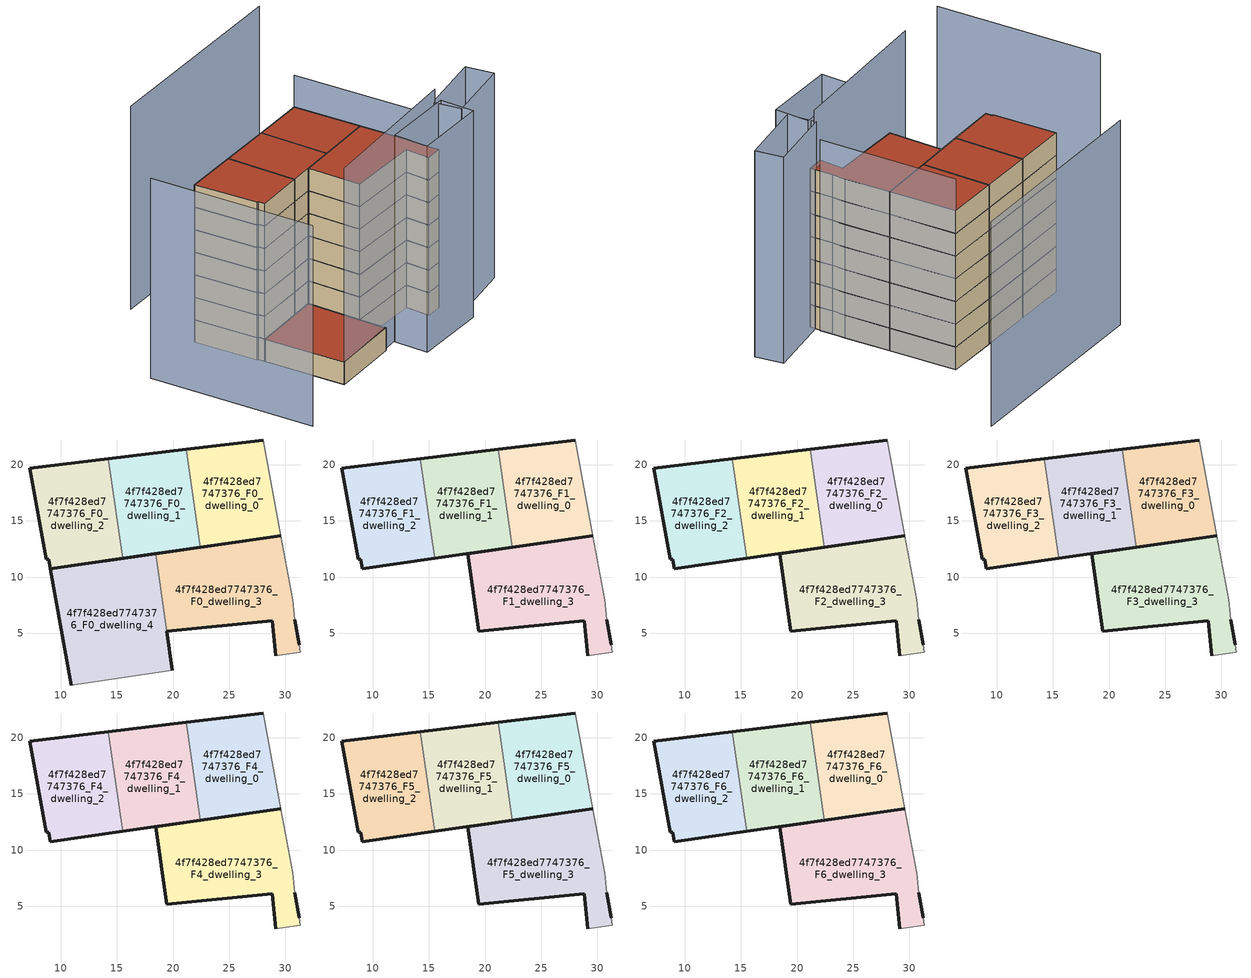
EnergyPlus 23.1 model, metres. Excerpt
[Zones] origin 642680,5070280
4f7f428ed7747376_F0_dwelling_0
 floor ground (EU_floor_Construction): 29.6,13.65 28.04,22.2 21.17,21.37 22.41,12.63 z0
 wall outside (EU_wall_Construction): 29.6,13.65 22.41,12.63 / 21.17,21.37 28.04,22.2 z0:3
 wall adiabatic (EU_wall_Construction): 28.04,22.2 29.6,13.65 z0:3
 wall to 4f7f428ed7747376_F0_dwelling_1 (EU_wall_Construction): 22.41,12.63 21.17,21.37 z0:3
4f7f428ed7747376_F0_dwelling_1
 floor ground (EU_floor_Construction): 22.41,12.63 21.17,21.37 14.24,20.54 15.5,11.65 z0
 wall outside (EU_wall_Construction): 22.41,12.63 15.5,11.65 / 14.24,20.54 21.17,21.37 z0:3
 wall to 4f7f428ed7747376_F0_dwelling_2 (EU_wall_Construction): 15.5,11.65 14.24,20.54 z0:3
4f7f428ed7747376_F0_dwelling_2
 floor ground (EU_floor_Construction): 15.5,11.65 14.24,20.54 7.22,19.7 8.72,11.59 8.92,11.59 9.07,10.74 z0
 wall outside (EU_wall_Construction): 15.5,11.65 9.07,10.74 8.92,11.59 8.72,11.59 7.22,19.7 14.24,20.54 z0:3
4f7f428ed7747376_F0_dwelling_3
 floor ground (EU_floor_Construction): 31.34,3.28 31.24,3.98 30.84,6.18 30.64,7.99 29.6,13.65 18.45,12.07 19.43,5.19 28.84,6.08 29.14,2.98 z0
 wall outside (EU_wall_Construction): 29.14,2.98 28.84,6.08 19.43,5.19 / 18.45,12.07 29.6,13.65 / 30.84,6.18 31.24,3.98 z0:3
 wall adiabatic (EU_wall_Construction): 29.6,13.65 30.64,7.99 30.84,6.18 / 31.24,3.98 31.34,3.28 29.14,2.98 z0:3
 wall to 4f7f428ed7747376_F0_dwelling_4 (EU_wall_Construction): 19.43,5.19 18.45,12.07 z0:3
4f7f428ed7747376_F0_dwelling_4
 floor ground (EU_floor_Construction): 19.43,5.19 18.45,12.07 9.07,10.74 10.92,0.39 19.93,1.68 z0
 wall outside (EU_wall_Construction): 19.43,5.19 19.93,1.68 / 10.92,0.39 9.07,10.74 18.45,12.07 z0:3
 wall adiabatic (EU_wall_Construction): 19.93,1.68 10.92,0.39 z0:3
 roof outside (EU_roof_Construction): 18.45,12.07 19.43,5.19 19.93,1.68 10.92,0.39 9.07,10.74 z3
4f7f428ed7747376_F1_dwelling_0
 floor to 4f7f428ed7747376_F0_dwelling_0 (EU_floor_Construction): 29.6,13.65 28.04,22.2 21.17,21.37 22.41,12.63 z3
 wall outside (EU_wall_Construction): 29.6,13.65 22.41,12.63 / 21.17,21.37 28.04,22.2 z3:6
 wall adiabatic (EU_wall_Construction): 28.04,22.2 29.6,13.65 z3:6
 wall to 4f7f428ed7747376_F1_dwelling_1 (EU_wall_Construction): 22.41,12.63 21.17,21.37 z3:6
4f7f428ed7747376_F1_dwelling_1
 floor to 4f7f428ed7747376_F0_dwelling_1 (EU_floor_Construction): 22.41,12.63 21.17,21.37 14.24,20.54 15.5,11.65 z3
 wall outside (EU_wall_Construction): 22.41,12.63 15.5,11.65 / 14.24,20.54 21.17,21.37 z3:6
 wall to 4f7f428ed7747376_F1_dwelling_2 (EU_wall_Construction): 15.5,11.65 14.24,20.54 z3:6
4f7f428ed7747376_F1_dwelling_2
 floor to 4f7f428ed7747376_F0_dwelling_2 (EU_floor_Construction): 15.5,11.65 14.24,20.54 7.22,19.7 8.72,11.59 8.92,11.59 9.07,10.74 z3
 wall outside (EU_wall_Construction): 15.5,11.65 9.07,10.74 8.92,11.59 8.72,11.59 7.22,19.7 14.24,20.54 z3:6
4f7f428ed7747376_F1_dwelling_3
 floor to 4f7f428ed7747376_F0_dwelling_3 (EU_floor_Construction): 31.34,3.28 31.24,3.98 30.84,6.18 30.64,7.99 29.6,13.65 18.45,12.07 19.43,5.19 28.84,6.08 29.14,2.98 z3
 wall outside (EU_wall_Construction): 29.14,2.98 28.84,6.08 19.43,5.19 18.45,12.07 29.6,13.65 / 30.84,6.18 31.24,3.98 z3:6
 wall adiabatic (EU_wall_Construction): 29.6,13.65 30.64,7.99 30.84,6.18 / 31.24,3.98 31.34,3.28 29.14,2.98 z3:6
4f7f428ed7747376_F2_dwelling_0
 floor to 4f7f428ed7747376_F1_dwelling_0 (EU_floor_Construction): 29.6,13.65 28.04,22.2 21.17,21.37 22.41,12.63 z6
 wall outside (EU_wall_Construction): 29.6,13.65 22.41,12.63 / 21.17,21.37 28.04,22.2 z6:9
 wall adiabatic (EU_wall_Construction): 28.04,22.2 29.6,13.65 z6:9
 wall to 4f7f428ed7747376_F2_dwelling_1 (EU_wall_Construction): 22.41,12.63 21.17,21.37 z6:9
4f7f428ed7747376_F2_dwelling_1
 floor to 4f7f428ed7747376_F1_dwelling_1 (EU_floor_Construction): 22.41,12.63 21.17,21.37 14.24,20.54 15.5,11.65 z6
 wall outside (EU_wall_Construction): 22.41,12.63 15.5,11.65 / 14.24,20.54 21.17,21.37 z6:9
 wall to 4f7f428ed7747376_F2_dwelling_2 (EU_wall_Construction): 15.5,11.65 14.24,20.54 z6:9
4f7f428ed7747376_F2_dwelling_2
 floor to 4f7f428ed7747376_F1_dwelling_2 (EU_floor_Construction): 15.5,11.65 14.24,20.54 7.22,19.7 8.72,11.59 8.92,11.59 9.07,10.74 z6
 wall outside (EU_wall_Construction): 15.5,11.65 9.07,10.74 8.92,11.59 8.72,11.59 7.22,19.7 14.24,20.54 z6:9
4f7f428ed7747376_F2_dwelling_3
 floor to 4f7f428ed7747376_F1_dwelling_3 (EU_floor_Construction): 31.34,3.28 31.24,3.98 30.84,6.18 30.64,7.99 29.6,13.65 18.45,12.07 19.43,5.19 28.84,6.08 29.14,2.98 z6
 wall outside (EU_wall_Construction): 29.14,2.98 28.84,6.08 19.43,5.19 18.45,12.07 29.6,13.65 / 30.84,6.18 31.24,3.98 z6:9
 wall adiabatic (EU_wall_Construction): 29.6,13.65 30.64,7.99 30.84,6.18 / 31.24,3.98 31.34,3.28 29.14,2.98 z6:9
4f7f428ed7747376_F3_dwelling_0
 floor to 4f7f428ed7747376_F2_dwelling_0 (EU_floor_Construction): 29.6,13.65 28.04,22.2 21.17,21.37 22.41,12.63 z9
 wall outside (EU_wall_Construction): 29.6,13.65 22.41,12.63 / 21.17,21.37 28.04,22.2 z9:12
 wall adiabatic (EU_wall_Construction): 28.04,22.2 29.6,13.65 z9:12
 wall to 4f7f428ed7747376_F3_dwelling_1 (EU_wall_Construction): 22.41,12.63 21.17,21.37 z9:12
4f7f428ed7747376_F3_dwelling_1
 floor to 4f7f428ed7747376_F2_dwelling_1 (EU_floor_Construction): 22.41,12.63 21.17,21.37 14.24,20.54 15.5,11.65 z9
 wall outside (EU_wall_Construction): 22.41,12.63 15.5,11.65 / 14.24,20.54 21.17,21.37 z9:12
 wall to 4f7f428ed7747376_F3_dwelling_2 (EU_wall_Construction): 15.5,11.65 14.24,20.54 z9:12
4f7f428ed7747376_F3_dwelling_2
 floor to 4f7f428ed7747376_F2_dwelling_2 (EU_floor_Construction): 15.5,11.65 14.24,20.54 7.22,19.7 8.72,11.59 8.92,11.59 9.07,10.74 z9
 wall outside (EU_wall_Construction): 15.5,11.65 9.07,10.74 8.92,11.59 8.72,11.59 7.22,19.7 14.24,20.54 z9:12
4f7f428ed7747376_F3_dwelling_3
 floor to 4f7f428ed7747376_F2_dwelling_3 (EU_floor_Construction): 31.34,3.28 31.24,3.98 30.84,6.18 30.64,7.99 29.6,13.65 18.45,12.07 19.43,5.19 28.84,6.08 29.14,2.98 z9
 wall outside (EU_wall_Construction): 29.14,2.98 28.84,6.08 19.43,5.19 18.45,12.07 29.6,13.65 / 30.84,6.18 31.24,3.98 z9:12
 wall adiabatic (EU_wall_Construction): 29.6,13.65 30.64,7.99 30.84,6.18 / 31.24,3.98 31.34,3.28 29.14,2.98 z9:12
4f7f428ed7747376_F4_dwelling_0
 floor to 4f7f428ed7747376_F3_dwelling_0 (EU_floor_Construction): 29.6,13.65 28.04,22.2 21.17,21.37 22.41,12.63 z12
 wall outside (EU_wall_Construction): 29.6,13.65 22.41,12.63 / 21.17,21.37 28.04,22.2 z12:15
 wall adiabatic (EU_wall_Construction): 28.04,22.2 29.6,13.65 z12:15
 wall to 4f7f428ed7747376_F4_dwelling_1 (EU_wall_Construction): 22.41,12.63 21.17,21.37 z12:15
4f7f428ed7747376_F4_dwelling_1
 floor to 4f7f428ed7747376_F3_dwelling_1 (EU_floor_Construction): 22.41,12.63 21.17,21.37 14.24,20.54 15.5,11.65 z12
 wall outside (EU_wall_Construction): 22.41,12.63 15.5,11.65 / 14.24,20.54 21.17,21.37 z12:15
 wall to 4f7f428ed7747376_F4_dwelling_2 (EU_wall_Construction): 15.5,11.65 14.24,20.54 z12:15
4f7f428ed7747376_F4_dwelling_2
 floor to 4f7f428ed7747376_F3_dwelling_2 (EU_floor_Construction): 15.5,11.65 14.24,20.54 7.22,19.7 8.72,11.59 8.92,11.59 9.07,10.74 z12
 wall outside (EU_wall_Construction): 15.5,11.65 9.07,10.74 8.92,11.59 8.72,11.59 7.22,19.7 14.24,20.54 z12:15
4f7f428ed7747376_F4_dwelling_3
 floor to 4f7f428ed7747376_F3_dwelling_3 (EU_floor_Construction): 31.34,3.28 31.24,3.98 30.84,6.18 30.64,7.99 29.6,13.65 18.45,12.07 19.43,5.19 28.84,6.08 29.14,2.98 z12
 wall outside (EU_wall_Construction): 29.14,2.98 28.84,6.08 19.43,5.19 18.45,12.07 29.6,13.65 / 30.84,6.18 31.24,3.98 z12:15
 wall adiabatic (EU_wall_Construction): 29.6,13.65 30.64,7.99 30.84,6.18 / 31.24,3.98 31.34,3.28 29.14,2.98 z12:15
4f7f428ed7747376_F5_dwelling_0
 floor to 4f7f428ed7747376_F4_dwelling_0 (EU_floor_Construction): 29.6,13.65 28.04,22.2 21.17,21.37 22.41,12.63 z15
 wall outside (EU_wall_Construction): 29.6,13.65 22.41,12.63 / 21.17,21.37 28.04,22.2 z15:18
 wall adiabatic (EU_wall_Construction): 28.04,22.2 29.6,13.65 z15:18
 wall to 4f7f428ed7747376_F5_dwelling_1 (EU_wall_Construction): 22.41,12.63 21.17,21.37 z15:18
4f7f428ed7747376_F5_dwelling_1
 floor to 4f7f428ed7747376_F4_dwelling_1 (EU_floor_Construction): 22.41,12.63 21.17,21.37 14.24,20.54 15.5,11.65 z15
 wall outside (EU_wall_Construction): 22.41,12.63 15.5,11.65 / 14.24,20.54 21.17,21.37 z15:18
 wall to 4f7f428ed7747376_F5_dwelling_2 (EU_wall_Construction): 15.5,11.65 14.24,20.54 z15:18
4f7f428ed7747376_F5_dwelling_2
 floor to 4f7f428ed7747376_F4_dwelling_2 (EU_floor_Construction): 15.5,11.65 14.24,20.54 7.22,19.7 8.72,11.59 8.92,11.59 9.07,10.74 z15
 wall outside (EU_wall_Construction): 15.5,11.65 9.07,10.74 8.92,11.59 8.72,11.59 7.22,19.7 14.24,20.54 z15:18
4f7f428ed7747376_F5_dwelling_3
 floor to 4f7f428ed7747376_F4_dwelling_3 (EU_floor_Construction): 31.34,3.28 31.24,3.98 30.84,6.18 30.64,7.99 29.6,13.65 18.45,12.07 19.43,5.19 28.84,6.08 29.14,2.98 z15
 wall outside (EU_wall_Construction): 29.14,2.98 28.84,6.08 19.43,5.19 18.45,12.07 29.6,13.65 / 30.84,6.18 31.24,3.98 z15:18
 wall adiabatic (EU_wall_Construction): 29.6,13.65 30.64,7.99 30.84,6.18 / 31.24,3.98 31.34,3.28 29.14,2.98 z15:18
4f7f428ed7747376_F6_dwelling_0
 floor to 4f7f428ed7747376_F5_dwelling_0 (EU_floor_Construction): 29.6,13.65 28.04,22.2 21.17,21.37 22.41,12.63 z18
 wall outside (EU_wall_Construction): 29.6,13.65 22.41,12.63 / 21.17,21.37 28.04,22.2 z18:21
 wall adiabatic (EU_wall_Construction): 28.04,22.2 29.6,13.65 z18:21
 wall to 4f7f428ed7747376_F6_dwelling_1 (EU_wall_Construction): 22.41,12.63 21.17,21.37 z18:21
 roof outside (EU_roof_Construction): 28.04,22.2 29.6,13.65 22.41,12.63 21.17,21.37 z21
4f7f428ed7747376_F6_dwelling_1
 floor to 4f7f428ed7747376_F5_dwelling_1 (EU_floor_Construction): 22.41,12.63 21.17,21.37 14.24,20.54 15.5,11.65 z18
 wall outside (EU_wall_Construction): 22.41,12.63 15.5,11.65 / 14.24,20.54 21.17,21.37 z18:21
 wall to 4f7f428ed7747376_F6_dwelling_2 (EU_wall_Construction): 15.5,11.65 14.24,20.54 z18:21
 roof outside (EU_roof_Construction): 21.17,21.37 22.41,12.63 15.5,11.65 14.24,20.54 z21
4f7f428ed7747376_F6_dwelling_2
 floor to 4f7f428ed7747376_F5_dwelling_2 (EU_floor_Construction): 15.5,11.65 14.24,20.54 7.22,19.7 8.72,11.59 8.92,11.59 9.07,10.74 z18
 wall outside (EU_wall_Construction): 15.5,11.65 9.07,10.74 8.92,11.59 8.72,11.59 7.22,19.7 14.24,20.54 z18:21
 roof outside (EU_roof_Construction): 14.24,20.54 15.5,11.65 9.07,10.74 8.92,11.59 8.72,11.59 7.22,19.7 z21
4f7f428ed7747376_F6_dwelling_3
 floor to 4f7f428ed7747376_F5_dwelling_3 (EU_floor_Construction): 31.34,3.28 31.24,3.98 30.84,6.18 30.64,7.99 29.6,13.65 18.45,12.07 19.43,5.19 28.84,6.08 29.14,2.98 z18
 wall outside (EU_wall_Construction): 29.14,2.98 28.84,6.08 19.43,5.19 18.45,12.07 29.6,13.65 / 30.84,6.18 31.24,3.98 z18:21
 wall adiabatic (EU_wall_Construction): 29.6,13.65 30.64,7.99 30.84,6.18 / 31.24,3.98 31.34,3.28 29.14,2.98 z18:21
 roof outside (EU_roof_Construction): 29.6,13.65 30.64,7.99 30.84,6.18 31.24,3.98 31.34,3.28 29.14,2.98 28.84,6.08 19.43,5.19 18.45,12.07 z21
shading: 10.92,0.39 31.28,3.88 z0:28.8; 32.14,-1.12 22.63,-2.22 / 22.63,-2.22 22.12,2.22 / 22.12,2.22 31.62,3.32 / 31.62,3.32 32.14,-1.12 z0:27.4; 30.94,3.9 39.53,6.23 / 39.53,6.23 40.48,2.73 / 40.48,2.73 31.89,0.4 / 31.89,0.4 30.94,3.9 z0:27.2; -2.21,18.32 1.41,-2.81 z0:26.6; 31.23,4.72 28.04,22.2 z0:25.2; 35.14,33.36 8.27,30.08 z0:27
[Building]
EU S2 Campaign: North Axis=0; Terrain=City; Solar Distribution=FullExterior
[Site:Location]
Lyon-Bron: Latitude=45.75; Longitude=5; Time Zone=1; Elevation=198
[SizingPeriod:WeatherFileDays]
AnnualSizingPeriod: Begin Month=1; Begin Day of Month=1; End Month=12; End Day of Month=31; Day of Week for Start Day=Monday; Use Weather File Daylight Saving Period=No; Use Weather File Rain and Snow Indicators=No
[MATERIAL]
EU_InternalMass_Material: Roughness=MediumRough; Thickness=0.1; Conductivity=1; Density=1800; Specific Heat=900; Thermal Absorptance=0.9; Solar Absorptance=0.7; Visible Absorptance=0.7
[MATERIAL:NOMASS] Roughness=MediumRough; Thermal Absorptance=0.9; Solar Absorptance=0.7; Visible Absorptance=0.7
Name | Thermal Resistance
EU_wall_NoMass | 0.776494
EU_roof_NoMass | 0.486893
EU_floor_NoMass | 0.421597
[CONSTRUCTION]
EU_wall_Construction: EU_wall_NoMass
EU_roof_Construction: EU_roof_NoMass
EU_floor_Construction: EU_floor_NoMass
EU_InternalMass_Construction: EU_InternalMass_Material
[ZONE] Type=1; Multiplier=1; Ceiling Height=autocalculate; Floor Area=autocalculate; Part of Total Floor Area=Yes
Name | Volume
4f7f428ed7747376_F0_dwelling_0; 4f7f428ed7747376_F1_dwelling_0; 4f7f428ed7747376_F2_dwelling_0; 4f7f428ed7747376_F3_dwelling_0; 4f7f428ed7747376_F4_dwelling_0; 4f7f428ed7747376_F5_dwelling_0; 4f7f428ed7747376_F6_dwelling_0 | 186.213
4f7f428ed7747376_F0_dwelling_1; 4f7f428ed7747376_F1_dwelling_1; 4f7f428ed7747376_F2_dwelling_1; 4f7f428ed7747376_F3_dwelling_1; 4f7f428ed7747376_F4_dwelling_1; 4f7f428ed7747376_F5_dwelling_1; 4f7f428ed7747376_F6_dwelling_1 | 186.248
4f7f428ed7747376_F0_dwelling_2; 4f7f428ed7747376_F1_dwelling_2; 4f7f428ed7747376_F2_dwelling_2; 4f7f428ed7747376_F3_dwelling_2; 4f7f428ed7747376_F4_dwelling_2; 4f7f428ed7747376_F5_dwelling_2; 4f7f428ed7747376_F6_dwelling_2 | 186.227
4f7f428ed7747376_F0_dwelling_3; 4f7f428ed7747376_F1_dwelling_3; 4f7f428ed7747376_F2_dwelling_3; 4f7f428ed7747376_F3_dwelling_3; 4f7f428ed7747376_F4_dwelling_3; 4f7f428ed7747376_F5_dwelling_3; 4f7f428ed7747376_F6_dwelling_3 | 266.154
4f7f428ed7747376_F0_dwelling_4 | 292.518
[INTERNALMASS] Construction=EU_InternalMass_Construction
Name | Zone or ZoneList | Surface Area
4f7f428ed7747376_F0_dwelling_0_EU_InternalMass | 4f7f428ed7747376_F0_dwelling_0 | 62.0709
4f7f428ed7747376_F0_dwelling_1_EU_InternalMass | 4f7f428ed7747376_F0_dwelling_1 | 62.083
4f7f428ed7747376_F0_dwelling_2_EU_InternalMass | 4f7f428ed7747376_F0_dwelling_2 | 62.0758
4f7f428ed7747376_F0_dwelling_3_EU_InternalMass | 4f7f428ed7747376_F0_dwelling_3 | 88.7177
4f7f428ed7747376_F0_dwelling_4_EU_InternalMass | 4f7f428ed7747376_F0_dwelling_4 | 97.5056
4f7f428ed7747376_F1_dwelling_0_EU_InternalMass | 4f7f428ed7747376_F1_dwelling_0 | 97.514
4f7f428ed7747376_F1_dwelling_1_EU_InternalMass | 4f7f428ed7747376_F1_dwelling_1 | 88.7201
4f7f428ed7747376_F1_dwelling_2_EU_InternalMass | 4f7f428ed7747376_F1_dwelling_2 | 88.7177
4f7f428ed7747376_F1_dwelling_3_EU_InternalMass | 4f7f428ed7747376_F1_dwelling_3 | 97.5056
4f7f428ed7747376_F2_dwelling_0_EU_InternalMass | 4f7f428ed7747376_F2_dwelling_0 | 97.514
4f7f428ed7747376_F2_dwelling_1_EU_InternalMass | 4f7f428ed7747376_F2_dwelling_1 | 88.7201
4f7f428ed7747376_F2_dwelling_2_EU_InternalMass | 4f7f428ed7747376_F2_dwelling_2 | 88.7177
4f7f428ed7747376_F2_dwelling_3_EU_InternalMass | 4f7f428ed7747376_F2_dwelling_3 | 97.5056
4f7f428ed7747376_F3_dwelling_0_EU_InternalMass | 4f7f428ed7747376_F3_dwelling_0 | 97.514
4f7f428ed7747376_F3_dwelling_1_EU_InternalMass | 4f7f428ed7747376_F3_dwelling_1 | 88.7201
4f7f428ed7747376_F3_dwelling_2_EU_InternalMass | 4f7f428ed7747376_F3_dwelling_2 | 88.7177
4f7f428ed7747376_F3_dwelling_3_EU_InternalMass | 4f7f428ed7747376_F3_dwelling_3 | 97.5056
4f7f428ed7747376_F4_dwelling_0_EU_InternalMass | 4f7f428ed7747376_F4_dwelling_0 | 97.514
4f7f428ed7747376_F4_dwelling_1_EU_InternalMass | 4f7f428ed7747376_F4_dwelling_1 | 88.7201
4f7f428ed7747376_F4_dwelling_2_EU_InternalMass | 4f7f428ed7747376_F4_dwelling_2 | 88.7177
4f7f428ed7747376_F4_dwelling_3_EU_InternalMass | 4f7f428ed7747376_F4_dwelling_3 | 97.5056
4f7f428ed7747376_F5_dwelling_0_EU_InternalMass | 4f7f428ed7747376_F5_dwelling_0 | 97.514
4f7f428ed7747376_F5_dwelling_1_EU_InternalMass | 4f7f428ed7747376_F5_dwelling_1 | 88.7201
4f7f428ed7747376_F5_dwelling_2_EU_InternalMass | 4f7f428ed7747376_F5_dwelling_2 | 88.7177
4f7f428ed7747376_F5_dwelling_3_EU_InternalMass | 4f7f428ed7747376_F5_dwelling_3 | 97.5056
4f7f428ed7747376_F6_dwelling_0_EU_InternalMass | 4f7f428ed7747376_F6_dwelling_0 | 97.514
4f7f428ed7747376_F6_dwelling_1_EU_InternalMass | 4f7f428ed7747376_F6_dwelling_1 | 88.7201
4f7f428ed7747376_F6_dwelling_2_EU_InternalMass | 4f7f428ed7747376_F6_dwelling_2 | 88.7177
4f7f428ed7747376_F6_dwelling_3_EU_InternalMass | 4f7f428ed7747376_F6_dwelling_3 | 97.5056
[OTHEREQUIPMENT] Fuel Type=Electricity; Design Level Calculation Method=Watts/Area; Power per Zone Floor Area=1; Fraction Latent=0; Fraction Radiant=0; Fraction Lost=0; Carbon Dioxide Generation Rate=0; EndUse Subcategory=EU_Step8_InternalGains
Name | Zone or ZoneList or Space or SpaceList | Schedule
EU_Step8_InternalGain_4f7f428ed7747376_F0_dwelling_0_f000 | 4f7f428ed7747376_F0_dwelling_0 | EU_Step8_GainSchedule_4f7f428ed7747376_F0_dwelling_0_f000
EU_Step8_InternalGain_4f7f428ed7747376_F0_dwelling_1_f000 | 4f7f428ed7747376_F0_dwelling_1 | EU_Step8_GainSchedule_4f7f428ed7747376_F0_dwelling_1_f000
EU_Step8_InternalGain_4f7f428ed7747376_F0_dwelling_2_f000 | 4f7f428ed7747376_F0_dwelling_2 | EU_Step8_GainSchedule_4f7f428ed7747376_F0_dwelling_2_f000
EU_Step8_InternalGain_4f7f428ed7747376_F0_dwelling_3_f000 | 4f7f428ed7747376_F0_dwelling_3 | EU_Step8_GainSchedule_4f7f428ed7747376_F0_dwelling_3_f000
EU_Step8_InternalGain_4f7f428ed7747376_F0_dwelling_4_f000 | 4f7f428ed7747376_F0_dwelling_4 | EU_Step8_GainSchedule_4f7f428ed7747376_F0_dwelling_4_f000
EU_Step8_InternalGain_4f7f428ed7747376_F1_dwelling_0_f000 | 4f7f428ed7747376_F1_dwelling_0 | EU_Step8_GainSchedule_4f7f428ed7747376_F1_dwelling_0_f000
EU_Step8_InternalGain_4f7f428ed7747376_F1_dwelling_1_f000 | 4f7f428ed7747376_F1_dwelling_1 | EU_Step8_GainSchedule_4f7f428ed7747376_F1_dwelling_1_f000
EU_Step8_InternalGain_4f7f428ed7747376_F1_dwelling_2_f000 | 4f7f428ed7747376_F1_dwelling_2 | EU_Step8_GainSchedule_4f7f428ed7747376_F1_dwelling_2_f000
EU_Step8_InternalGain_4f7f428ed7747376_F1_dwelling_3_f000 | 4f7f428ed7747376_F1_dwelling_3 | EU_Step8_GainSchedule_4f7f428ed7747376_F1_dwelling_3_f000
EU_Step8_InternalGain_4f7f428ed7747376_F2_dwelling_0_f000 | 4f7f428ed7747376_F2_dwelling_0 | EU_Step8_GainSchedule_4f7f428ed7747376_F2_dwelling_0_f000
EU_Step8_InternalGain_4f7f428ed7747376_F2_dwelling_1_f000 | 4f7f428ed7747376_F2_dwelling_1 | EU_Step8_GainSchedule_4f7f428ed7747376_F2_dwelling_1_f000
EU_Step8_InternalGain_4f7f428ed7747376_F2_dwelling_2_f000 | 4f7f428ed7747376_F2_dwelling_2 | EU_Step8_GainSchedule_4f7f428ed7747376_F2_dwelling_2_f000
EU_Step8_InternalGain_4f7f428ed7747376_F2_dwelling_3_f000 | 4f7f428ed7747376_F2_dwelling_3 | EU_Step8_GainSchedule_4f7f428ed7747376_F2_dwelling_3_f000
EU_Step8_InternalGain_4f7f428ed7747376_F3_dwelling_0_f000 | 4f7f428ed7747376_F3_dwelling_0 | EU_Step8_GainSchedule_4f7f428ed7747376_F3_dwelling_0_f000
EU_Step8_InternalGain_4f7f428ed7747376_F3_dwelling_1_f000 | 4f7f428ed7747376_F3_dwelling_1 | EU_Step8_GainSchedule_4f7f428ed7747376_F3_dwelling_1_f000
EU_Step8_InternalGain_4f7f428ed7747376_F3_dwelling_2_f000 | 4f7f428ed7747376_F3_dwelling_2 | EU_Step8_GainSchedule_4f7f428ed7747376_F3_dwelling_2_f000
EU_Step8_InternalGain_4f7f428ed7747376_F3_dwelling_3_f000 | 4f7f428ed7747376_F3_dwelling_3 | EU_Step8_GainSchedule_4f7f428ed7747376_F3_dwelling_3_f000
EU_Step8_InternalGain_4f7f428ed7747376_F4_dwelling_0_f000 | 4f7f428ed7747376_F4_dwelling_0 | EU_Step8_GainSchedule_4f7f428ed7747376_F4_dwelling_0_f000
EU_Step8_InternalGain_4f7f428ed7747376_F4_dwelling_1_f000 | 4f7f428ed7747376_F4_dwelling_1 | EU_Step8_GainSchedule_4f7f428ed7747376_F4_dwelling_1_f000
EU_Step8_InternalGain_4f7f428ed7747376_F4_dwelling_2_f000 | 4f7f428ed7747376_F4_dwelling_2 | EU_Step8_GainSchedule_4f7f428ed7747376_F4_dwelling_2_f000
EU_Step8_InternalGain_4f7f428ed7747376_F4_dwelling_3_f000 | 4f7f428ed7747376_F4_dwelling_3 | EU_Step8_GainSchedule_4f7f428ed7747376_F4_dwelling_3_f000
EU_Step8_InternalGain_4f7f428ed7747376_F5_dwelling_0_f000 | 4f7f428ed7747376_F5_dwelling_0 | EU_Step8_GainSchedule_4f7f428ed7747376_F5_dwelling_0_f000
EU_Step8_InternalGain_4f7f428ed7747376_F5_dwelling_1_f000 | 4f7f428ed7747376_F5_dwelling_1 | EU_Step8_GainSchedule_4f7f428ed7747376_F5_dwelling_1_f000
EU_Step8_InternalGain_4f7f428ed7747376_F5_dwelling_2_f000 | 4f7f428ed7747376_F5_dwelling_2 | EU_Step8_GainSchedule_4f7f428ed7747376_F5_dwelling_2_f000
EU_Step8_InternalGain_4f7f428ed7747376_F5_dwelling_3_f000 | 4f7f428ed7747376_F5_dwelling_3 | EU_Step8_GainSchedule_4f7f428ed7747376_F5_dwelling_3_f000
EU_Step8_InternalGain_4f7f428ed7747376_F6_dwelling_0_f000 | 4f7f428ed7747376_F6_dwelling_0 | EU_Step8_GainSchedule_4f7f428ed7747376_F6_dwelling_0_f000
EU_Step8_InternalGain_4f7f428ed7747376_F6_dwelling_1_f000 | 4f7f428ed7747376_F6_dwelling_1 | EU_Step8_GainSchedule_4f7f428ed7747376_F6_dwelling_1_f000
EU_Step8_InternalGain_4f7f428ed7747376_F6_dwelling_2_f000 | 4f7f428ed7747376_F6_dwelling_2 | EU_Step8_GainSchedule_4f7f428ed7747376_F6_dwelling_2_f000
EU_Step8_InternalGain_4f7f428ed7747376_F6_dwelling_3_f000 | 4f7f428ed7747376_F6_dwelling_3 | EU_Step8_GainSchedule_4f7f428ed7747376_F6_dwelling_3_f000
[ZONEVENTILATION:DESIGNFLOWRATE] Schedule=EU_AlwaysOn; Design Flow Rate Calculation Method=AirChanges/Hour; Air Changes per Hour=0.693814; Ventilation Type=Natural; Fan Pressure Rise=0; Fan Total Efficiency=1; Constant Term Coefficient=1; Temperature Term Coefficient=0; Velocity Term Coefficient=0; Velocity Squared Term Coefficient=0; Minimum Indoor Temperature=-100; Maximum Indoor Temperature=100; Delta Temperature=-100; Minimum Outdoor Temperature=-100; Maximum Outdoor Temperature=100; Maximum Wind Speed=40
Name | Zone or ZoneList or Space or SpaceList
EU_ConstantAir_4f7f428ed7747376_F0_dwelling_0 | 4f7f428ed7747376_F0_dwelling_0
EU_ConstantAir_4f7f428ed7747376_F0_dwelling_1 | 4f7f428ed7747376_F0_dwelling_1
EU_ConstantAir_4f7f428ed7747376_F0_dwelling_2 | 4f7f428ed7747376_F0_dwelling_2
EU_ConstantAir_4f7f428ed7747376_F0_dwelling_3 | 4f7f428ed7747376_F0_dwelling_3
EU_ConstantAir_4f7f428ed7747376_F0_dwelling_4 | 4f7f428ed7747376_F0_dwelling_4
EU_ConstantAir_4f7f428ed7747376_F1_dwelling_0 | 4f7f428ed7747376_F1_dwelling_0
EU_ConstantAir_4f7f428ed7747376_F1_dwelling_1 | 4f7f428ed7747376_F1_dwelling_1
EU_ConstantAir_4f7f428ed7747376_F1_dwelling_2 | 4f7f428ed7747376_F1_dwelling_2
EU_ConstantAir_4f7f428ed7747376_F1_dwelling_3 | 4f7f428ed7747376_F1_dwelling_3
EU_ConstantAir_4f7f428ed7747376_F2_dwelling_0 | 4f7f428ed7747376_F2_dwelling_0
EU_ConstantAir_4f7f428ed7747376_F2_dwelling_1 | 4f7f428ed7747376_F2_dwelling_1
EU_ConstantAir_4f7f428ed7747376_F2_dwelling_2 | 4f7f428ed7747376_F2_dwelling_2
EU_ConstantAir_4f7f428ed7747376_F2_dwelling_3 | 4f7f428ed7747376_F2_dwelling_3
EU_ConstantAir_4f7f428ed7747376_F3_dwelling_0 | 4f7f428ed7747376_F3_dwelling_0
EU_ConstantAir_4f7f428ed7747376_F3_dwelling_1 | 4f7f428ed7747376_F3_dwelling_1
EU_ConstantAir_4f7f428ed7747376_F3_dwelling_2 | 4f7f428ed7747376_F3_dwelling_2
EU_ConstantAir_4f7f428ed7747376_F3_dwelling_3 | 4f7f428ed7747376_F3_dwelling_3
EU_ConstantAir_4f7f428ed7747376_F4_dwelling_0 | 4f7f428ed7747376_F4_dwelling_0
EU_ConstantAir_4f7f428ed7747376_F4_dwelling_1 | 4f7f428ed7747376_F4_dwelling_1
EU_ConstantAir_4f7f428ed7747376_F4_dwelling_2 | 4f7f428ed7747376_F4_dwelling_2
EU_ConstantAir_4f7f428ed7747376_F4_dwelling_3 | 4f7f428ed7747376_F4_dwelling_3
EU_ConstantAir_4f7f428ed7747376_F5_dwelling_0 | 4f7f428ed7747376_F5_dwelling_0
EU_ConstantAir_4f7f428ed7747376_F5_dwelling_1 | 4f7f428ed7747376_F5_dwelling_1
EU_ConstantAir_4f7f428ed7747376_F5_dwelling_2 | 4f7f428ed7747376_F5_dwelling_2
EU_ConstantAir_4f7f428ed7747376_F5_dwelling_3 | 4f7f428ed7747376_F5_dwelling_3
EU_ConstantAir_4f7f428ed7747376_F6_dwelling_0 | 4f7f428ed7747376_F6_dwelling_0
EU_ConstantAir_4f7f428ed7747376_F6_dwelling_1 | 4f7f428ed7747376_F6_dwelling_1
EU_ConstantAir_4f7f428ed7747376_F6_dwelling_2 | 4f7f428ed7747376_F6_dwelling_2
EU_ConstantAir_4f7f428ed7747376_F6_dwelling_3 | 4f7f428ed7747376_F6_dwelling_3
[HVACTEMPLATE:THERMOSTAT] Constant Heating Setpoint=20; Constant Cooling Setpoint=50
EU_HeatOnly_4f7f428ed7747376_F0_dwelling_0; EU_HeatOnly_4f7f428ed7747376_F0_dwelling_1; EU_HeatOnly_4f7f428ed7747376_F0_dwelling_2; EU_HeatOnly_4f7f428ed7747376_F0_dwelling_3; EU_HeatOnly_4f7f428ed7747376_F0_dwelling_4; EU_HeatOnly_4f7f428ed7747376_F1_dwelling_0; EU_HeatOnly_4f7f428ed7747376_F1_dwelling_1; EU_HeatOnly_4f7f428ed7747376_F1_dwelling_2; EU_HeatOnly_4f7f428ed7747376_F1_dwelling_3; EU_HeatOnly_4f7f428ed7747376_F2_dwelling_0; EU_HeatOnly_4f7f428ed7747376_F2_dwelling_1; EU_HeatOnly_4f7f428ed7747376_F2_dwelling_2; EU_HeatOnly_4f7f428ed7747376_F2_dwelling_3; EU_HeatOnly_4f7f428ed7747376_F3_dwelling_0; EU_HeatOnly_4f7f428ed7747376_F3_dwelling_1; EU_HeatOnly_4f7f428ed7747376_F3_dwelling_2; EU_HeatOnly_4f7f428ed7747376_F3_dwelling_3; EU_HeatOnly_4f7f428ed7747376_F4_dwelling_0; EU_HeatOnly_4f7f428ed7747376_F4_dwelling_1; EU_HeatOnly_4f7f428ed7747376_F4_dwelling_2; EU_HeatOnly_4f7f428ed7747376_F4_dwelling_3; EU_HeatOnly_4f7f428ed7747376_F5_dwelling_0; EU_HeatOnly_4f7f428ed7747376_F5_dwelling_1; EU_HeatOnly_4f7f428ed7747376_F5_dwelling_2; EU_HeatOnly_4f7f428ed7747376_F5_dwelling_3; EU_HeatOnly_4f7f428ed7747376_F6_dwelling_0; EU_HeatOnly_4f7f428ed7747376_F6_dwelling_1; EU_HeatOnly_4f7f428ed7747376_F6_dwelling_2; EU_HeatOnly_4f7f428ed7747376_F6_dwelling_3
[HVACTEMPLATE:ZONE:IDEALLOADSAIRSYSTEM] System Availability Schedule=EU_AlwaysOn; Maximum Heating Supply Air Temperature=50; Minimum Cooling Supply Air Temperature=13; Maximum Heating Supply Air Humidity Ratio=0.0156; Minimum Cooling Supply Air Humidity Ratio=0.0077; Heating Limit=NoLimit; Cooling Limit=NoLimit; Heating Availability Schedule=EU_AlwaysOn; Cooling Availability Schedule=EU_CoolingOff; Dehumidification Control Type=ConstantSensibleHeatRatio; Cooling Sensible Heat Ratio=0.7; Dehumidification Setpoint=60; Humidification Control Type=None; Humidification Setpoint=30; Outdoor Air Method=None; Outdoor Air Flow Rate per Person=0.00944; Outdoor Air Flow Rate per Zone Floor Area=0; Outdoor Air Flow Rate per Zone=0; Demand Controlled Ventilation Type=None; Outdoor Air Economizer Type=NoEconomizer; Heat Recovery Type=None; Sensible Heat Recovery Effectiveness=0.7; Latent Heat Recovery Effectiveness=0.65
Name | Template Thermostat
4f7f428ed7747376_F0_dwelling_0 | EU_HeatOnly_4f7f428ed7747376_F0_dwelling_0
4f7f428ed7747376_F0_dwelling_1 | EU_HeatOnly_4f7f428ed7747376_F0_dwelling_1
4f7f428ed7747376_F0_dwelling_2 | EU_HeatOnly_4f7f428ed7747376_F0_dwelling_2
4f7f428ed7747376_F0_dwelling_3 | EU_HeatOnly_4f7f428ed7747376_F0_dwelling_3
4f7f428ed7747376_F0_dwelling_4 | EU_HeatOnly_4f7f428ed7747376_F0_dwelling_4
4f7f428ed7747376_F1_dwelling_0 | EU_HeatOnly_4f7f428ed7747376_F1_dwelling_0
4f7f428ed7747376_F1_dwelling_1 | EU_HeatOnly_4f7f428ed7747376_F1_dwelling_1
4f7f428ed7747376_F1_dwelling_2 | EU_HeatOnly_4f7f428ed7747376_F1_dwelling_2
4f7f428ed7747376_F1_dwelling_3 | EU_HeatOnly_4f7f428ed7747376_F1_dwelling_3
4f7f428ed7747376_F2_dwelling_0 | EU_HeatOnly_4f7f428ed7747376_F2_dwelling_0
4f7f428ed7747376_F2_dwelling_1 | EU_HeatOnly_4f7f428ed7747376_F2_dwelling_1
4f7f428ed7747376_F2_dwelling_2 | EU_HeatOnly_4f7f428ed7747376_F2_dwelling_2
4f7f428ed7747376_F2_dwelling_3 | EU_HeatOnly_4f7f428ed7747376_F2_dwelling_3
4f7f428ed7747376_F3_dwelling_0 | EU_HeatOnly_4f7f428ed7747376_F3_dwelling_0
4f7f428ed7747376_F3_dwelling_1 | EU_HeatOnly_4f7f428ed7747376_F3_dwelling_1
4f7f428ed7747376_F3_dwelling_2 | EU_HeatOnly_4f7f428ed7747376_F3_dwelling_2
4f7f428ed7747376_F3_dwelling_3 | EU_HeatOnly_4f7f428ed7747376_F3_dwelling_3
4f7f428ed7747376_F4_dwelling_0 | EU_HeatOnly_4f7f428ed7747376_F4_dwelling_0
4f7f428ed7747376_F4_dwelling_1 | EU_HeatOnly_4f7f428ed7747376_F4_dwelling_1
4f7f428ed7747376_F4_dwelling_2 | EU_HeatOnly_4f7f428ed7747376_F4_dwelling_2
4f7f428ed7747376_F4_dwelling_3 | EU_HeatOnly_4f7f428ed7747376_F4_dwelling_3
4f7f428ed7747376_F5_dwelling_0 | EU_HeatOnly_4f7f428ed7747376_F5_dwelling_0
4f7f428ed7747376_F5_dwelling_1 | EU_HeatOnly_4f7f428ed7747376_F5_dwelling_1
4f7f428ed7747376_F5_dwelling_2 | EU_HeatOnly_4f7f428ed7747376_F5_dwelling_2
4f7f428ed7747376_F5_dwelling_3 | EU_HeatOnly_4f7f428ed7747376_F5_dwelling_3
4f7f428ed7747376_F6_dwelling_0 | EU_HeatOnly_4f7f428ed7747376_F6_dwelling_0
4f7f428ed7747376_F6_dwelling_1 | EU_HeatOnly_4f7f428ed7747376_F6_dwelling_1
4f7f428ed7747376_F6_dwelling_2 | EU_HeatOnly_4f7f428ed7747376_F6_dwelling_2
4f7f428ed7747376_F6_dwelling_3 | EU_HeatOnly_4f7f428ed7747376_F6_dwelling_3
[SIZING:ZONE] Zone Cooling Design Supply Air Temperature Input Method=SupplyAirTemperature; Zone Cooling Design Supply Air Temperature=13; Zone Heating Design Supply Air Temperature Input Method=SupplyAirTemperature; Zone Heating Design Supply Air Temperature=50; Zone Cooling Design Supply Air Humidity Ratio=0.008; Zone Heating Design Supply Air Humidity Ratio=0.008; Cooling Design Air Flow Method=DesignDay; Cooling Design Air Flow Rate=0; Cooling Minimum Air Flow per Zone Floor Area=0.000762; Cooling Minimum Air Flow=0; Cooling Minimum Air Flow Fraction=0.2; Heating Design Air Flow Method=DesignDay; Heating Design Air Flow Rate=0; Heating Maximum Air Flow per Zone Floor Area=0.002032; Heating Maximum Air Flow=0.141576; Heating Maximum Air Flow Fraction=0.3; Account for Dedicated Outdoor Air System=No; Dedicated Outdoor Air System Control Strategy=NeutralSupplyAir; Dedicated Outdoor Air Low Setpoint Temperature for Design=autosize; Dedicated Outdoor Air High Setpoint Temperature for Design=autosize; Zone Load Sizing Method=Sensible Load Only No Latent Load; Zone Latent Cooling Design Supply Air Humidity Ratio Input Method=HumidityRatioDifference; Zone Cooling Design Supply Air Humidity Ratio Difference=0.005; Zone Latent Heating Design Supply Air Humidity Ratio Input Method=HumidityRatioDifference; Zone Humidification Design Supply Air Humidity Ratio Difference=0.005
4f7f428ed7747376_F0_dwelling_0; 4f7f428ed7747376_F0_dwelling_1; 4f7f428ed7747376_F0_dwelling_2; 4f7f428ed7747376_F0_dwelling_3; 4f7f428ed7747376_F0_dwelling_4; 4f7f428ed7747376_F1_dwelling_0; 4f7f428ed7747376_F1_dwelling_1; 4f7f428ed7747376_F1_dwelling_2; 4f7f428ed7747376_F1_dwelling_3; 4f7f428ed7747376_F2_dwelling_0; 4f7f428ed7747376_F2_dwelling_1; 4f7f428ed7747376_F2_dwelling_2; 4f7f428ed7747376_F2_dwelling_3; 4f7f428ed7747376_F3_dwelling_0; 4f7f428ed7747376_F3_dwelling_1; 4f7f428ed7747376_F3_dwelling_2; 4f7f428ed7747376_F3_dwelling_3; 4f7f428ed7747376_F4_dwelling_0; 4f7f428ed7747376_F4_dwelling_1; 4f7f428ed7747376_F4_dwelling_2; 4f7f428ed7747376_F4_dwelling_3; 4f7f428ed7747376_F5_dwelling_0; 4f7f428ed7747376_F5_dwelling_1; 4f7f428ed7747376_F5_dwelling_2; 4f7f428ed7747376_F5_dwelling_3; 4f7f428ed7747376_F6_dwelling_0; 4f7f428ed7747376_F6_dwelling_1; 4f7f428ed7747376_F6_dwelling_2; 4f7f428ed7747376_F6_dwelling_3
[SCHEDULE:CONSTANT]
Name | Hourly Value
EU_AlwaysOn | 1
EU_CoolingOff | 0
[SCHEDULE:FILE] Column Number=1; Rows to Skip at Top=0; Number of Hours of Data=8760; Column Separator=Comma; Interpolate to Timestep=No; Minutes per Item=60; Adjust Schedule for Daylight Savings=Yes
Name | File
EU_Step8_GainSchedule_4f7f428ed7747376_F0_dwelling_0_f000 | ../../schedules/4f7f428ed7747376/4f7f428ed7747376_F0_dwelling_0_f000_gain.csv
EU_Step8_GainSchedule_4f7f428ed7747376_F0_dwelling_1_f000 | ../../schedules/4f7f428ed7747376/4f7f428ed7747376_F0_dwelling_1_f000_gain.csv
EU_Step8_GainSchedule_4f7f428ed7747376_F0_dwelling_2_f000 | ../../schedules/4f7f428ed7747376/4f7f428ed7747376_F0_dwelling_2_f000_gain.csv
EU_Step8_GainSchedule_4f7f428ed7747376_F0_dwelling_3_f000 | ../../schedules/4f7f428ed7747376/4f7f428ed7747376_F0_dwelling_3_f000_gain.csv
EU_Step8_GainSchedule_4f7f428ed7747376_F0_dwelling_4_f000 | ../../schedules/4f7f428ed7747376/4f7f428ed7747376_F0_dwelling_4_f000_gain.csv
EU_Step8_GainSchedule_4f7f428ed7747376_F1_dwelling_0_f000 | ../../schedules/4f7f428ed7747376/4f7f428ed7747376_F1_dwelling_0_f000_gain.csv
EU_Step8_GainSchedule_4f7f428ed7747376_F1_dwelling_1_f000 | ../../schedules/4f7f428ed7747376/4f7f428ed7747376_F1_dwelling_1_f000_gain.csv
EU_Step8_GainSchedule_4f7f428ed7747376_F1_dwelling_2_f000 | ../../schedules/4f7f428ed7747376/4f7f428ed7747376_F1_dwelling_2_f000_gain.csv
EU_Step8_GainSchedule_4f7f428ed7747376_F1_dwelling_3_f000 | ../../schedules/4f7f428ed7747376/4f7f428ed7747376_F1_dwelling_3_f000_gain.csv
EU_Step8_GainSchedule_4f7f428ed7747376_F2_dwelling_0_f000 | ../../schedules/4f7f428ed7747376/4f7f428ed7747376_F2_dwelling_0_f000_gain.csv
EU_Step8_GainSchedule_4f7f428ed7747376_F2_dwelling_1_f000 | ../../schedules/4f7f428ed7747376/4f7f428ed7747376_F2_dwelling_1_f000_gain.csv
EU_Step8_GainSchedule_4f7f428ed7747376_F2_dwelling_2_f000 | ../../schedules/4f7f428ed7747376/4f7f428ed7747376_F2_dwelling_2_f000_gain.csv
EU_Step8_GainSchedule_4f7f428ed7747376_F2_dwelling_3_f000 | ../../schedules/4f7f428ed7747376/4f7f428ed7747376_F2_dwelling_3_f000_gain.csv
EU_Step8_GainSchedule_4f7f428ed7747376_F3_dwelling_0_f000 | ../../schedules/4f7f428ed7747376/4f7f428ed7747376_F3_dwelling_0_f000_gain.csv
EU_Step8_GainSchedule_4f7f428ed7747376_F3_dwelling_1_f000 | ../../schedules/4f7f428ed7747376/4f7f428ed7747376_F3_dwelling_1_f000_gain.csv
EU_Step8_GainSchedule_4f7f428ed7747376_F3_dwelling_2_f000 | ../../schedules/4f7f428ed7747376/4f7f428ed7747376_F3_dwelling_2_f000_gain.csv
EU_Step8_GainSchedule_4f7f428ed7747376_F3_dwelling_3_f000 | ../../schedules/4f7f428ed7747376/4f7f428ed7747376_F3_dwelling_3_f000_gain.csv
EU_Step8_GainSchedule_4f7f428ed7747376_F4_dwelling_0_f000 | ../../schedules/4f7f428ed7747376/4f7f428ed7747376_F4_dwelling_0_f000_gain.csv
EU_Step8_GainSchedule_4f7f428ed7747376_F4_dwelling_1_f000 | ../../schedules/4f7f428ed7747376/4f7f428ed7747376_F4_dwelling_1_f000_gain.csv
EU_Step8_GainSchedule_4f7f428ed7747376_F4_dwelling_2_f000 | ../../schedules/4f7f428ed7747376/4f7f428ed7747376_F4_dwelling_2_f000_gain.csv
EU_Step8_GainSchedule_4f7f428ed7747376_F4_dwelling_3_f000 | ../../schedules/4f7f428ed7747376/4f7f428ed7747376_F4_dwelling_3_f000_gain.csv
EU_Step8_GainSchedule_4f7f428ed7747376_F5_dwelling_0_f000 | ../../schedules/4f7f428ed7747376/4f7f428ed7747376_F5_dwelling_0_f000_gain.csv
EU_Step8_GainSchedule_4f7f428ed7747376_F5_dwelling_1_f000 | ../../schedules/4f7f428ed7747376/4f7f428ed7747376_F5_dwelling_1_f000_gain.csv
EU_Step8_GainSchedule_4f7f428ed7747376_F5_dwelling_2_f000 | ../../schedules/4f7f428ed7747376/4f7f428ed7747376_F5_dwelling_2_f000_gain.csv
EU_Step8_GainSchedule_4f7f428ed7747376_F5_dwelling_3_f000 | ../../schedules/4f7f428ed7747376/4f7f428ed7747376_F5_dwelling_3_f000_gain.csv
EU_Step8_GainSchedule_4f7f428ed7747376_F6_dwelling_0_f000 | ../../schedules/4f7f428ed7747376/4f7f428ed7747376_F6_dwelling_0_f000_gain.csv
EU_Step8_GainSchedule_4f7f428ed7747376_F6_dwelling_1_f000 | ../../schedules/4f7f428ed7747376/4f7f428ed7747376_F6_dwelling_1_f000_gain.csv
EU_Step8_GainSchedule_4f7f428ed7747376_F6_dwelling_2_f000 | ../../schedules/4f7f428ed7747376/4f7f428ed7747376_F6_dwelling_2_f000_gain.csv
EU_Step8_GainSchedule_4f7f428ed7747376_F6_dwelling_3_f000 | ../../schedules/4f7f428ed7747376/4f7f428ed7747376_F6_dwelling_3_f000_gain.csv
